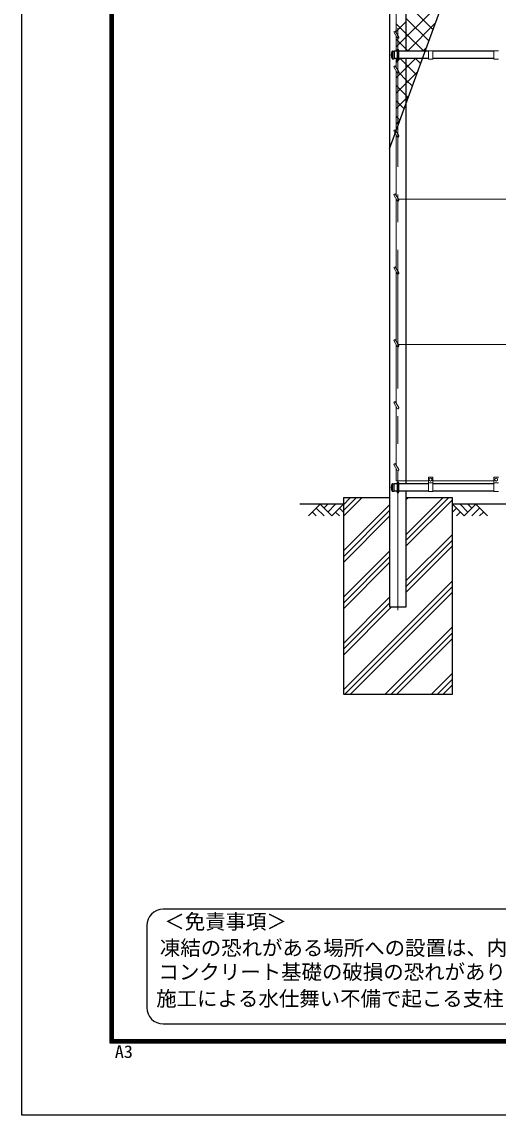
# Model space of a CAD drawing. Units: millimetres, scale not verified. Extents: x -6300 to 6300, y -4455 to 4455.
# Drawn here: x -6300 to -4118, y -4455 to 557 of the extents above; entities that cross this region are included whole.
import ezdxf
from ezdxf.enums import TextEntityAlignment as Align

# ---------------------------------------------------------------- set-up
doc = ezdxf.new("R2010")
doc.units = ezdxf.units.MM
doc.header["$LTSCALE"] = 20
doc.linetypes.add('USER1', pattern=[50.8, 31.75, -6.35, 6.35, -6.35])
for name, color, linetype, lineweight in [('0-0_D-STR1', 1, 'Continuous', 25), ('0-1_D-STR3', 3, 'Continuous', 13), ('0-2_D-BMK', 2, 'USER1', 13), ('0-3_D-STR2', 7, 'Continuous', 13), ('0-6_Defpoints', 8, 'Continuous', 25), ('0-7_D-DCR-HCH', 7, 'Continuous', 13), ('0-8_D-STR4', 7, 'Continuous', 25), ('0-9_D-BGD', 7, 'Continuous', 25), ('0-B_D-TTL-TXT', 7, 'Continuous', 25), ('0-C_D-TTL', 7, 'Continuous', 25)]:
    doc.layers.add(name, color=color, linetype=linetype, lineweight=lineweight)
doc.styles.add('ＭＳ ゴシック', font='')
doc.styles.get('ＭＳ ゴシック').set_extended_font_data('MS Gothic')

msp = doc.modelspace()

# ---------------------------------------------------------------- linework, layer by layer
at = {"layer": '0-0_D-STR1'}
for p, q in [((-4538.83, 422.34), (-4538.83, 2371.34)), ((-4602.31, 422.84), (-4593.98, 422.84)), ((-4601.98, 422.84), (-4601.98, 387.84)), ((-4593.98, 422.84), (-4593.98, 387.84)), ((-4580.98, 422.34), (-4593.98, 422.34)), ((-4436.98, 422.34), (-4572.98, 422.34)), ((-4136.98, 422.34), (-4416.98, 422.34)), ((-4602.31, 387.84), (-4593.98, 387.84)), ((-4580.98, 388.34), (-4593.98, 388.34)), ((-4436.98, 388.34), (-4572.98, 388.34)), ((-4538.83, -1560.66), (-4538.83, 388.34)), ((-4136.98, 388.34), (-4416.98, 388.34)), ((-4602.31, -1560.16), (-4593.98, -1560.16)), ((-4602.31, -1595.16), (-4593.98, -1595.16)), ((-4601.98, -1595.16), (-4601.98, -1560.16)), ((-4593.98, -1595.16), (-4593.98, -1560.16)), ((-4580.98, -1560.66), (-4593.98, -1560.66)), ((-4580.98, -1594.66), (-4593.98, -1594.66)), ((-4436.98, -1560.66), (-4572.98, -1560.66)), ((-4436.98, -1594.66), (-4572.98, -1594.66)), ((-4136.98, -1560.66), (-4416.98, -1560.66)), ((-4136.98, -1594.66), (-4416.98, -1594.66))]:
    msp.add_line(p, q, dxfattribs=at)
msp.add_lwpolyline([(-4615.13, 2422.34), (-4615.13, -2124.66), (-4538.83, -2124.66), (-4538.83, -1594.66)], dxfattribs=at)
for centre, radius, start, end in [((-4571.76, 405.34), 35.72, 151.52136, 208.47864), ((-4602.31, 421.84), 1, 90, 147.70173), ((-4602.31, 388.84), 1, 212.29827, 270), ((-4571.76, -1577.66), 35.72, 151.52136, 208.47864), ((-4602.31, -1561.16), 1, 90, 147.70173), ((-4602.31, -1594.16), 1, 212.29827, 270)]:
    msp.add_arc(centre, radius, start, end, dxfattribs=at)
at = {"layer": '0-1_D-STR3'}
for p, q in [((-4584.98, 507.2), (-4584.98, 784.7)), ((-4596.37, 510.93), (-4589.45, 514.93)), ((-4596.37, 510.93), (-4580.45, 483.34)), ((-4589.45, 514.93), (-4573.52, 487.34)), ((-4584.98, 422.34), (-4584.98, 491.2)), ((-4580.98, 383.34), (-4580.98, 427.34)), ((-4572.98, 383.34), (-4572.98, 427.34)), ((-4436.98, 424.34), (-4436.98, 386.34)), ((-4416.98, 424.34), (-4436.98, 424.34)), ((-4416.98, 424.34), (-4416.98, 386.34)), ((-4136.98, 424.34), (-4136.98, 386.34)), ((-4116.98, 424.34), (-4136.98, 424.34)), ((-4596.37, 350.93), (-4589.45, 354.93)), ((-4596.37, 350.93), (-4580.45, 323.34)), ((-4589.45, 354.93), (-4573.52, 327.34)), ((-4584.98, 347.2), (-4584.98, 388.34)), ((-4416.98, 386.34), (-4436.98, 386.34)), ((-4116.98, 386.34), (-4136.98, 386.34)), ((-4584.98, 53.7), (-4584.98, 331.2)), ((-4596.37, 57.43), (-4589.45, 61.43)), ((-4596.37, 57.43), (-4580.45, 29.84)), ((-4589.45, 61.43), (-4573.52, 33.84)), ((-4584.98, -239.8), (-4584.98, 37.7)), ((-4596.37, -236.07), (-4589.45, -232.07)), ((-4596.37, -236.07), (-4580.45, -263.66)), ((-4589.45, -232.07), (-4573.52, -259.66)), ((-4584.98, -573.3), (-4584.98, -255.8)), ((-2785.06, -255.66), (-4575.83, -255.66)), ((-4596.37, -569.57), (-4589.45, -565.57)), ((-4596.37, -569.57), (-4580.45, -597.16)), ((-4589.45, -565.57), (-4573.52, -593.16)), ((-4584.98, -906.8), (-4584.98, -589.3)), ((-4596.37, -903.07), (-4589.45, -899.07)), ((-4589.45, -899.07), (-4573.52, -926.66)), ((-4596.37, -903.07), (-4580.45, -930.66)), ((-4584.98, -1191.3), (-4584.98, -922.8)), ((-2785.06, -922.66), (-4575.83, -922.66)), ((-4596.37, -1187.57), (-4589.45, -1183.57)), ((-4596.37, -1187.57), (-4580.45, -1215.16)), ((-4589.45, -1183.57), (-4573.52, -1211.16)), ((-4584.98, -1475.8), (-4584.98, -1207.3)), ((-4596.37, -1472.07), (-4589.45, -1468.07)), ((-4596.37, -1472.07), (-4580.45, -1499.66)), ((-4589.45, -1468.07), (-4573.52, -1495.66)), ((-4584.98, -1547.66), (-4584.98, -1491.8)), ((-4584.98, -1547.66), (-4436.98, -1547.66)), ((-4436.98, -1596.66), (-4436.98, -1531.66)), ((-4418.98, -1529.66), (-4434.98, -1529.66)), ((-4433.48, -1545.4), (-4433.48, -1537.92)), ((-4433.48, -1545.4), (-4426.98, -1549.16)), ((-4426.98, -1549.16), (-4420.48, -1545.4)), ((-4420.48, -1545.4), (-4420.48, -1537.92)), ((-4416.98, -1596.66), (-4416.98, -1531.66)), ((-4416.98, -1547.66), (-4136.98, -1547.66)), ((-4136.98, -1596.66), (-4136.98, -1531.66)), ((-4118.98, -1529.66), (-4134.98, -1529.66)), ((-4133.48, -1545.4), (-4133.48, -1537.92)), ((-4133.48, -1545.4), (-4126.98, -1549.16)), ((-4126.98, -1549.16), (-4120.48, -1545.4)), ((-4120.48, -1545.4), (-4120.48, -1537.92)), ((-4580.98, -1599.66), (-4580.98, -1555.66)), ((-4572.98, -1599.66), (-4572.98, -1555.66)), ((-4416.98, -1556.66), (-4436.98, -1556.66)), ((-4416.98, -1596.66), (-4436.98, -1596.66)), ((-4116.98, -1556.66), (-4136.98, -1556.66)), ((-4116.98, -1596.66), (-4136.98, -1596.66))]:
    msp.add_line(p, q, dxfattribs=at)
for points in [[(-4433.48, -1537.92), (-4426.98, -1534.16), (-4420.48, -1537.92)], [(-4133.48, -1537.92), (-4126.98, -1534.16), (-4120.48, -1537.92)]]:
    msp.add_lwpolyline(points, dxfattribs=at)
for centre in [(-4426.98, -1541.66), (-4126.98, -1541.66)]:
    msp.add_circle(centre, 6.49, dxfattribs=at)
for centre, radius, start, end in [((-4576.98, 485.34), 4, 210, 30), ((-4576.98, 427.34), 4, 0, 180), ((-4576.98, 383.34), 4, 180, 0), ((-4576.98, 325.34), 4, 210, 30), ((-4576.98, 31.84), 4, 210, 30), ((-4576.98, -261.66), 4, 210, 30), ((-4576.98, -595.16), 4, 210, 30), ((-4576.98, -928.66), 4, 210, 30), ((-4576.98, -1213.16), 4, 210, 30), ((-4576.98, -1497.66), 4, 210, 30), ((-4576.98, -1555.66), 4, 0, 180), ((-4434.98, -1531.66), 2, 90, 180), ((-4418.98, -1531.66), 2, 0, 90), ((-4134.98, -1531.66), 2, 90, 180), ((-4118.98, -1531.66), 2, 0, 90), ((-4576.98, -1599.66), 4, 180, 0)]:
    msp.add_arc(centre, radius, start, end, dxfattribs=at)
at = {"layer": '0-2_D-BMK'}
msp.add_line((-4576.98, -2139.66), (-4576.98, 2445.34), dxfattribs=at)
at = {"layer": '0-3_D-STR2'}
for p, q in [((-4416.47, 521.23), (-4538.83, 643.59)), ((-4576.98, 520.57), (-4538.83, 558.72)), ((-4435.34, 469.39), (-4538.83, 572.88)), ((-4584.98, 512.57), (-4576.98, 520.57)), ((-4533.79, 422.34), (-4405.93, 550.2)), ((-4463.08, 422.34), (-4446.39, 439.03)), ((-4573, 383.13), (-4567.79, 388.34)), ((-4473.08, 365.7), (-4495.72, 388.34)), ((-4538.83, 275.88), (-4486.86, 327.85)), ((-4576.98, 237.73), (-4538.83, 275.88)), ((-4584.98, 229.73), (-4576.98, 237.73)), ((-4576.98, 167.02), (-4538.83, 205.17)), ((-4538.83, 205.17), (-4527.32, 216.68)), ((-4576.98, 186.76), (-4584.98, 194.76)), ((-4584.98, 159.02), (-4576.98, 167.02)), ((-4548.56, 158.34), (-4576.98, 186.76)), ((-4576.98, 116.05), (-4584.98, 124.05)), ((-4567.42, 106.49), (-4576.98, 116.05))]:
    msp.add_line(p, q, dxfattribs=at)
for points in [[(-4584.98, 441.86), (-4576.98, 449.86), (-4538.83, 488.01), (-4365.46, 661.38)], [(-4459.01, 422.34), (-4538.83, 502.17), (-4576.98, 540.32), (-4584.98, 548.32)], [(-4529.72, 422.34), (-4538.83, 431.46), (-4576.98, 469.61), (-4584.98, 477.61)], [(-4584.98, 300.44), (-4576.98, 308.44), (-4538.83, 346.59), (-4497.08, 388.34)], [(-4584.98, 371.15), (-4576.98, 379.15), (-4576.77, 379.36)], [(-4491.95, 313.86), (-4538.83, 360.74), (-4566.43, 388.34)], [(-4510.82, 262.02), (-4538.83, 290.03), (-4573.12, 324.32)], [(-4529.69, 210.18), (-4538.83, 219.32), (-4576.98, 257.47), (-4584.98, 265.47)], [(-4584.98, 88.31), (-4576.98, 96.31), (-4567.79, 105.5)]]:
    msp.add_lwpolyline(points, dxfattribs=at)
at = {"layer": '0-6_Defpoints'}
msp.add_line((-4615.13, -24.58), (-3741.63, 2375.34), dxfattribs=at)
at = {"layer": '0-7_D-DCR-HCH'}
for p, q in [((-4826.98, -1709.33), (-4742.31, -1624.66)), ((-4826.98, -1682.81), (-4768.83, -1624.66)), ((-4826.98, -1656.3), (-4795.34, -1624.66)), ((-4538.83, -1633.31), (-4530.18, -1624.66)), ((-4538.83, -1818.93), (-4344.56, -1624.66)), ((-4538.83, -1792.41), (-4371.08, -1624.66)), ((-4538.83, -1845.44), (-4326.98, -1633.59)), ((-4933.41, -1654.66), (-4986.62, -1707.87)), ((-4968.88, -1690.13), (-4951.06, -1707.87)), ((-4951.14, -1672.4), (-4915.51, -1707.87)), ((-4933.41, -1654.66), (-4880.19, -1707.87)), ((-4915.67, -1672.4), (-4897.93, -1654.66)), ((-4897.93, -1690.13), (-4862.46, -1654.66)), ((-4880.19, -1707.87), (-4826.98, -1654.66)), ((-4862.46, -1690.13), (-4844.64, -1707.87)), ((-4844.72, -1672.4), (-4826.98, -1690.05)), ((-4826.98, -1868.43), (-4615.13, -1656.58)), ((-4826.98, -1894.95), (-4615.13, -1683.1)), ((-4273.77, -1707.87), (-4326.98, -1654.66)), ((-4309.24, -1672.4), (-4326.98, -1690.05)), ((-4291.51, -1690.13), (-4309.33, -1707.87)), ((-4256.03, -1690.13), (-4291.51, -1654.66)), ((-4220.56, -1654.66), (-4273.77, -1707.87)), ((-4238.2, -1672.49), (-4256.03, -1654.66)), ((-4202.82, -1672.4), (-4238.46, -1707.87)), ((-4220.56, -1654.66), (-4167.35, -1707.87)), ((-4185.08, -1690.13), (-4202.9, -1707.87)), ((-4826.98, -1921.46), (-4615.13, -1709.61)), ((-4538.83, -2004.54), (-4326.98, -1792.69)), ((-4538.83, -2031.06), (-4326.98, -1819.21)), ((-4538.83, -2057.58), (-4326.98, -1845.73)), ((-4826.98, -2080.56), (-4615.13, -1868.71)), ((-4826.98, -2107.08), (-4615.13, -1895.23)), ((-4826.98, -2133.59), (-4615.13, -1921.74)), ((-4826.98, -2504.82), (-4326.98, -2004.82)), ((-4820.3, -2524.66), (-4326.98, -2031.34)), ((-4826.98, -2292.69), (-4615.13, -2080.84)), ((-4793.78, -2524.66), (-4326.98, -2057.86)), ((-4826.98, -2319.21), (-4615.13, -2107.36)), ((-4826.98, -2345.73), (-4605.92, -2124.66)), ((-4634.68, -2524.66), (-4326.98, -2216.96)), ((-4608.17, -2524.66), (-4326.98, -2243.47)), ((-4581.65, -2524.66), (-4326.98, -2269.99)), ((-4422.55, -2524.66), (-4326.98, -2429.09)), ((-4396.04, -2524.66), (-4326.98, -2455.61)), ((-4369.52, -2524.66), (-4326.98, -2482.12))]:
    msp.add_line(p, q, dxfattribs=at)
at = {"layer": '0-8_D-STR4'}
for p, q in [((-4615.13, -1624.66), (-4826.98, -1624.66)), ((-4326.98, -1624.66), (-4538.83, -1624.66))]:
    msp.add_line(p, q, dxfattribs=at)
msp.add_lwpolyline([(-4826.98, -1624.66), (-4826.98, -2524.66), (-4326.98, -2524.66), (-4326.98, -1624.66)], dxfattribs=at)
at = {"layer": '0-9_D-BGD'}
for p, q in [((-4826.98, -1654.66), (-5026.98, -1654.66)), ((-3026.98, -1654.66), (-4326.98, -1654.66))]:
    msp.add_line(p, q, dxfattribs=at)
at = {"layer": '0-B_D-TTL-TXT', "color": 2}
for p, q in [((-1984.37, -3511.02), (-5652.69, -3511.02)), ((-5727.69, -3586.02), (-5727.69, -3961.02)), ((-5652.69, -4036.02), (-1984.37, -4036.02))]:
    msp.add_line(p, q, dxfattribs=at)
for centre, start, end in [((-5652.69, -3586.02), 90, 180), ((-5652.69, -3961.02), 180, 270)]:
    msp.add_arc(centre, 75, start, end, dxfattribs=at)
at = {"layer": '0-C_D-TTL', "color": 2}
msp.add_lwpolyline([(-6299.52, 4455.34), (6300.48, 4455.34), (6300.48, -4454.66), (-6299.52, -4454.66)], close=True, dxfattribs=at)
at = {"layer": '0-C_D-TTL'}
for points in [[(-5894.52, 4125.34), (5895.48, 4125.34), (5895.48, -4124.66), (-5894.52, -4124.66)], [(-5890.77, 4121.59), (5891.73, 4121.59), (5891.73, -4120.91), (-5890.77, -4120.91)], [(-5887.02, 4117.84), (5887.98, 4117.84), (5887.98, -4117.16), (-5887.02, -4117.16)], [(-5883.27, 4114.09), (5884.23, 4114.09), (5884.23, -4113.41), (-5883.27, -4113.41)], [(-5879.52, 4110.34), (5880.48, 4110.34), (5880.48, -4109.66), (-5879.52, -4109.66)]]:
    msp.add_lwpolyline(points, close=True, dxfattribs=at)

# ---------------------------------------------------------------- texts
at = {"layer": '0-B_D-TTL-TXT', "style": 'ＭＳ ゴシック'}
for s, p in [('＜免責事項＞ \u3000\u3000', (-5647.13, -3622.29)), ('凍結の恐れがある場所への設置は、内部に溜まった雨水等の凍結融解により支柱の破損や', (-5667.42, -3743.03)), ('コンクリート基礎の破損の恐れがありますので施工時、水仕舞いを行ってください。', (-5673.58, -3853.16)), ('施工による水仕舞い不備で起こる支柱・基礎の破損について当社は責任を負いかねます。 ', (-5684.07, -3975.4))]:
    msp.add_text(s, height=68.62, dxfattribs=at).set_placement(p, align=Align.BOTTOM_LEFT)
at = {"layer": '0-C_D-TTL', "style": 'ＭＳ ゴシック', "width": 1.05}
msp.add_text('A3', height=57.77, dxfattribs=at).set_placement((-5873.65, -4209.88), align=Align.BOTTOM_LEFT)

doc.saveas('drawing.dxf')
